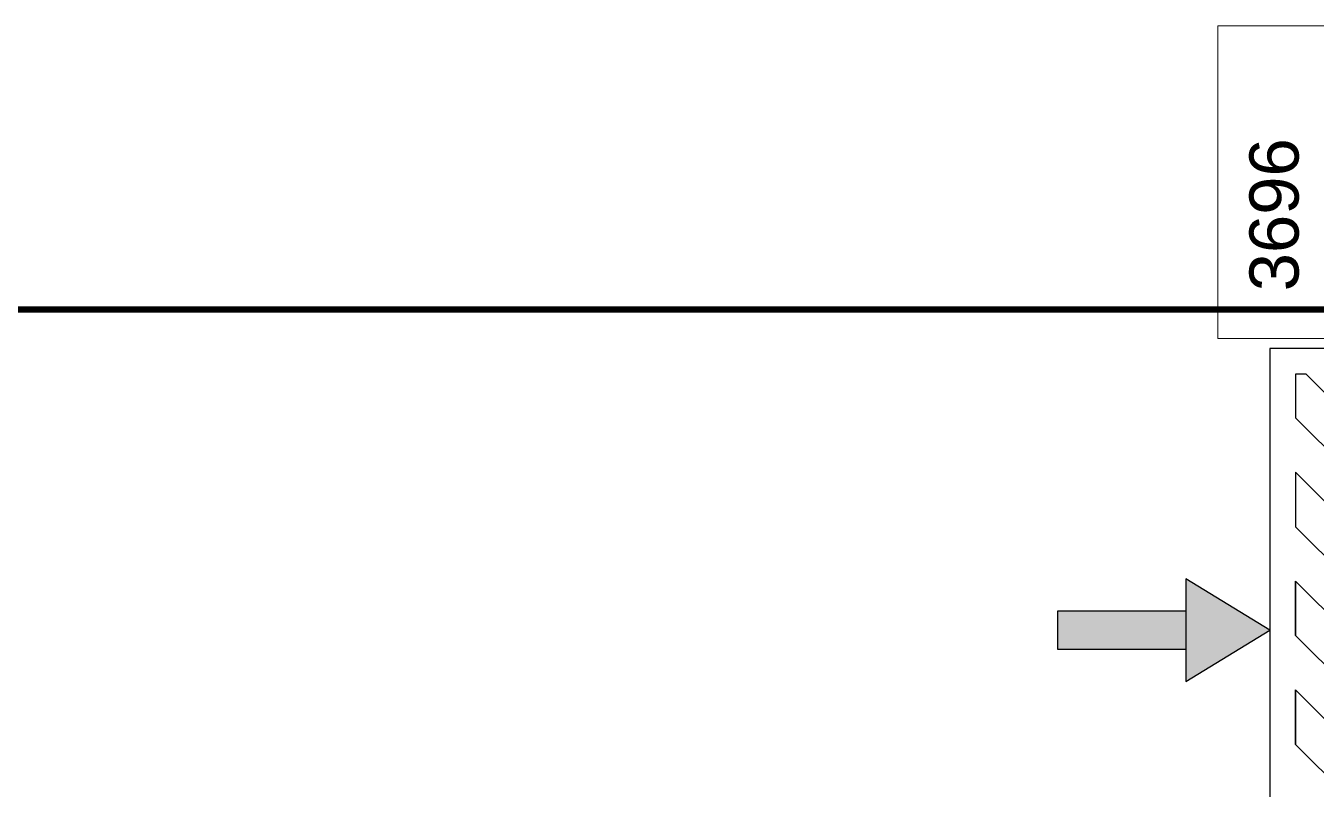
# Model space of a CAD drawing. Header units: millimetres. Extents: x 1478096 to 1808313, y 619971 to 762366.
# Drawn here: x 1634650 to 1639682, y 699960 to 702936 of the extents above; entities that cross this region are included whole.
import ezdxf

# ---------------------------------------------------------------- set-up
doc = ezdxf.new("R2010")
doc.units = ezdxf.units.MM
doc.header["$LTSCALE"] = 10
doc.linetypes.add('CENTERX2', pattern=[4, 2.5, -0.5, 0.5, -0.5])
for name, color, linetype in [('ARQ-SEÑALP', 253, 'Continuous'), ('COSTAN-CAM-EJES', 251, 'CENTERX2'), ('DC-ARQ-0 TEXT color rojo', 7, 'Continuous')]:
    doc.layers.add(name, color=color, linetype=linetype)
doc.layers.add('BLOQUES', color=7, linetype='Continuous', lineweight=0)
doc.styles.get("Standard").update_dxf_attribs({"font": 'ARIAL.TTF'})

# ---------------------------------------------------------------- blocks, each defined once
blk = doc.blocks.new('SALIDA DE EMERGENCIA')
at = {"ltscale": 0.8}
for p, q in [((0.1896, 1.1997, 0), (1.2893, 0.1, 0)), ((0.4017, 1.1997, 0), (1.5014, 0.1, 0)), ((0.6139, 1.1997, 0), (1.7136, 0.1, 0)), ((0.826, 1.1997, 0), (1.9257, 0.1, 0)), ((1.0381, 1.1997, 0), (2.0961, 0.1418, 0)), ((1.2503, 1.1997, 0), (2.0961, 0.3539, 0)), ((1.4624, 1.1997, 0), (2.0961, 0.566, 0)), ((1.6745, 1.1997, 0), (2.0961, 0.7782, 0)), ((1.8867, 1.1997, 0), (2.0961, 0.9903, 0)), ((0.1, 1.0772, 0), (1.0772, 0.1, 0)), ((0.1, 0.865, 0), (0.1, 0.6529, 0)), ((0.1, 0.865, 0), (0.865, 0.1, 0)), ((0.1, 0.6529, 0), (0.6529, 0.1, 0)), ((0.6529, 0.1, 0), (0.865, 0.1, 0)), ((1.0772, 0.1, 0), (1.2893, 0.1, 0))]:
    blk.add_line(p, q, dxfattribs=at)
blk.add_lwpolyline([(0, 0), (0, 1.2997), (2.1961, 1.2997), (2.1961, 0)], close=True, dxfattribs=at)
for points in [[(0.1, 1.0772), (0.1, 1.1997), (0.1896, 1.1997)], [(0.4017, 1.1997), (0.6139, 1.1997)], [(0.826, 1.1997), (1.0381, 1.1997)], [(1.2503, 1.1997), (1.4624, 1.1997)], [(1.6745, 1.1997), (1.8867, 1.1997)], [(2.0961, 0.9903), (2.0961, 0.7782)], [(0.1, 0.6529), (0.1, 0.865)], [(2.0961, 0.566), (2.0961, 0.3539)], [(0.1, 0.4408), (0.4408, 0.1), (0.2287, 0.1), (0.1, 0.2287), (0.1, 0.4408)], [(2.0961, 0.1418), (2.0961, 0.1), (1.9257, 0.1)], [(0.865, 0.1), (0.6529, 0.1)], [(1.2893, 0.1), (1.0772, 0.1)], [(1.7136, 0.1), (1.5014, 0.1)]]:
    blk.add_lwpolyline(points, dxfattribs=at)

msp = doc.modelspace()

# ---------------------------------------------------------------- hatches: boundary and pattern name
at = {"layer": 'DC-ARQ-0 TEXT color rojo'}
h = msp.add_hatch(color=256, dxfattribs=at)
h.dxf.hatch_style = 1
h.paths.add_polyline_path([(1639174.508, 700504.614), (1638674.508, 700504.614), (1638674.508, 700654.614), (1639174.508, 700654.614)])
h.paths.add_polyline_path([(1639174.508, 700579.614), (1639174.508, 700379.614), (1639502.108, 700579.613), (1639174.508, 700779.613)])

# ---------------------------------------------------------------- linework, layer by layer
at = {"layer": 'BLOQUES', "color": 250}
msp.add_lwpolyline([(1639298.646, 701716.698), (1639298.646, 702935.56), (1640213.046, 702935.56), (1640213.046, 701716.698)], close=True, dxfattribs=at)
at = {"layer": 'COSTAN-CAM-EJES', "const_width": 25}
msp.add_lwpolyline([(1478108.728, 701829.267), (1676824.92, 701829.267)], dxfattribs=at)
at = {"layer": 'DC-ARQ-0 TEXT color rojo'}
for points in [[(1639174.508, 700579.614), (1639174.508, 700379.614), (1639502.108, 700579.613), (1639502.108, 700579.613), (1639174.508, 700779.613)], [(1639174.508, 700504.614), (1638674.508, 700504.614), (1638674.508, 700654.614), (1639174.508, 700654.614)]]:
    msp.add_lwpolyline(points, close=True, dxfattribs=at)

# ---------------------------------------------------------------- block references
at = {"layer": 'ARQ-SEÑALP', "xscale": -1000, "yscale": 1000, "zscale": 1000, "rotation": 270}
msp.add_blockref('SALIDA DE EMERGENCIA', (1639502.107, 699481.575), dxfattribs=at)

# ---------------------------------------------------------------- texts
at = {"layer": 'BLOQUES', "color": 250}
msp.add_attdef('3696', (1639613.998, 701900.629, 0), '3696', height=192, rotation=90, dxfattribs=at)

doc.saveas('drawing.dxf')
